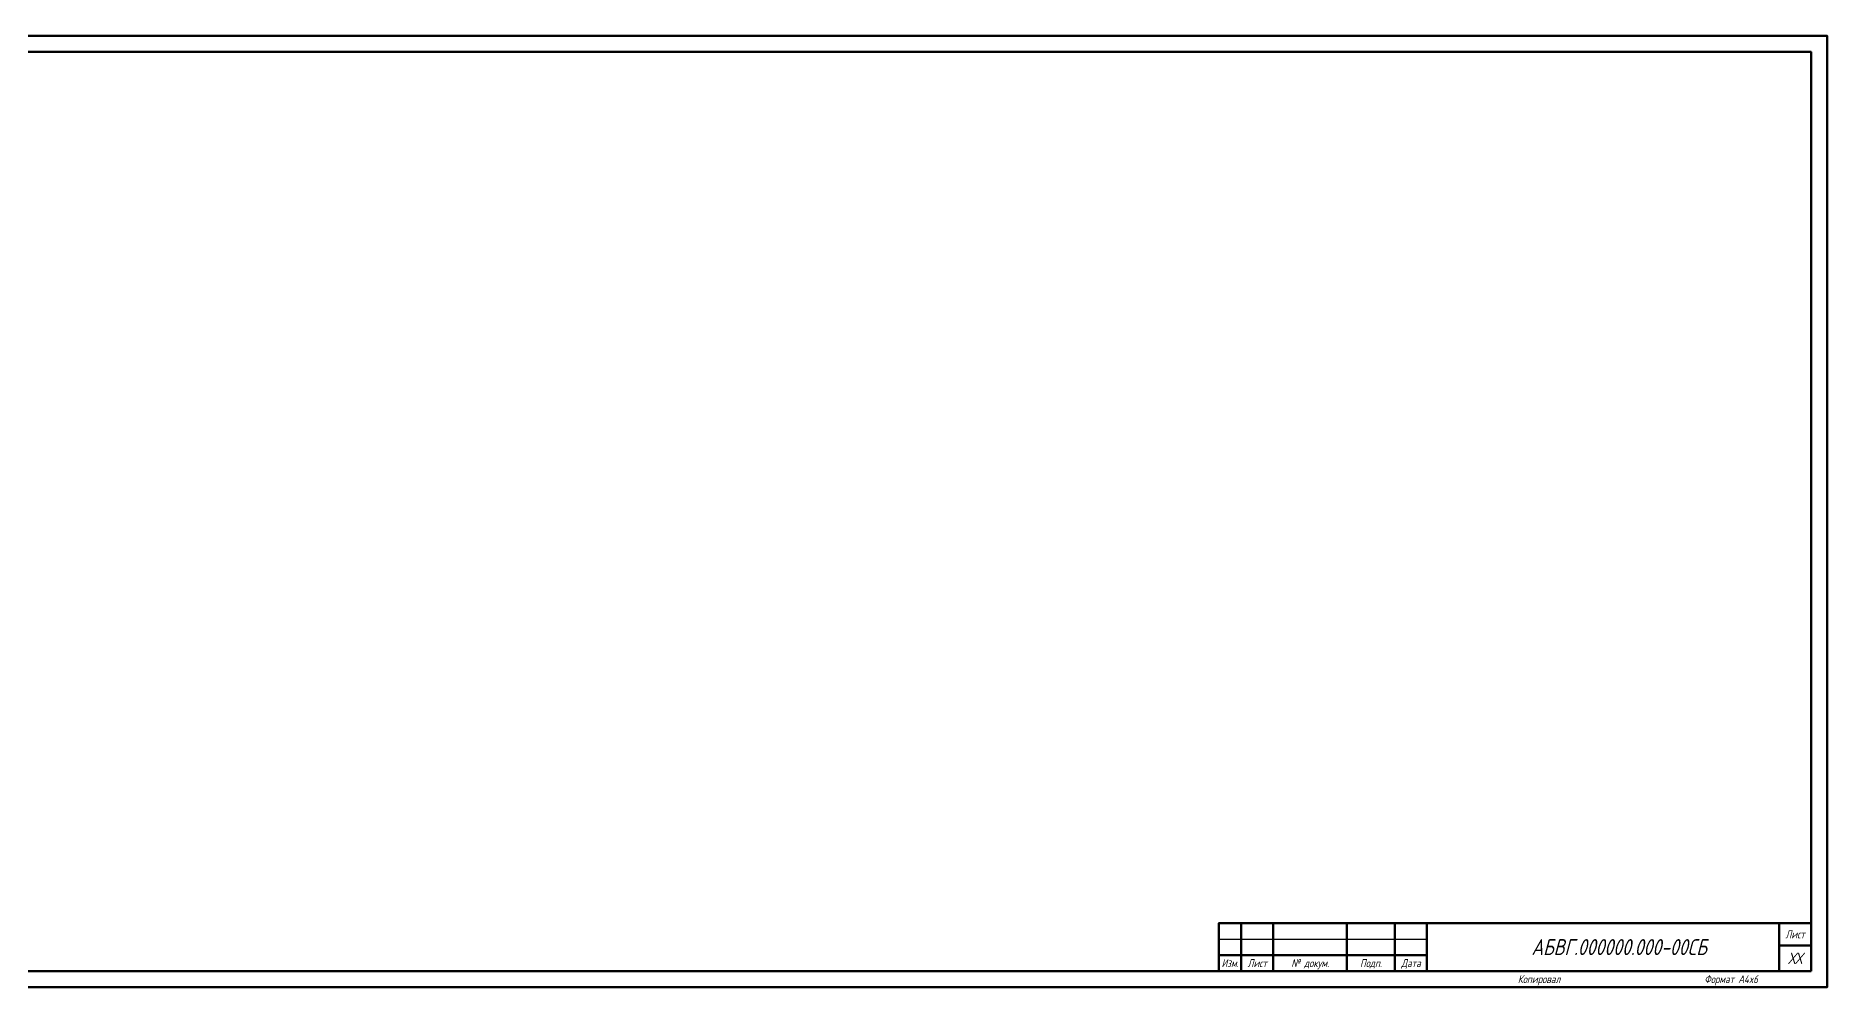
# Model space of a CAD drawing. Header units: inches. Extents: x 0 to 5320, y -3514 to 0.
# Drawn here: x 1962 to 2522, y -2970 to -2673 of the extents above; entities that cross this region are included whole.
import ezdxf

# ---------------------------------------------------------------- set-up
doc = ezdxf.new("R2010")
doc.units = ezdxf.units.IN
doc.header["$MEASUREMENT"] = 0
doc.layers.get('Defpoints').update_dxf_attribs({"color": 30})
doc.styles.add('GOST_A_05.0', font='GOST_A.TTF', dxfattribs={"height": 5})
doc.styles.add('GOST_B_02.5', font='GOST_A.TTF', dxfattribs={"height": 2.5})
doc.styles.add('GOST_B_03.5', font='GOST_A.TTF', dxfattribs={"height": 3.5})

msp = doc.modelspace()

# ---------------------------------------------------------------- linework, layer by layer
at = {"lineweight": 50}
for p, q in [((2339, -2950), (2339, -2965)), ((2349, -2950), (2349, -2965)), ((2372, -2950), (2372, -2965)), ((2387, -2950), (2387, -2965)), ((2397, -2950), (2517, -2950)), ((2397, -2950), (2397, -2965)), ((2507, -2950), (2507, -2965)), ((2517, -2957), (2507, -2957)), ((2332, -2960), (2397, -2960)), ((2332, -2965), (2397, -2965)), ((2397, -2965), (2517, -2965))]:
    msp.add_line(p, q, dxfattribs=at)
at = {"lineweight": 25}
msp.add_line((2332, -2955), (2397, -2955), dxfattribs=at)
at = {"lineweight": 50}
for points in [[(2517, -2965), (1281, -2965), (1281, -2678), (2517, -2678)], [(2517, -2965), (2332, -2965), (2332, -2950), (2517, -2950)]]:
    msp.add_lwpolyline(points, close=True, dxfattribs=at)
at = {"layer": 'Defpoints', "lineweight": 50}
msp.add_lwpolyline([(1261, -2970), (2522, -2970), (2522, -2673), (1261, -2673)], close=True, dxfattribs=at)

# ---------------------------------------------------------------- texts
at = {"lineweight": 13, "char_height": 2.5, "style": 'GOST_B_02.5'}
for s, insert, width, attachment_point in [('{\\fGOST type A|b0|i1|c204|p34;Лист}', (2512, -2953.5), 10, 5), ('{\\fGOST type A|b0|i1|c204|p34;Изм.}', (2335.5, -2961.25), 7, 2), ('{\\fGOST type A|b0|i1|c204|p34;Лист}', (2344, -2961.25), 10, 2), ('{\\fGOST type A|b0|i1|c204|p34;№ докум.}', (2360.5, -2961.25), 23, 2), ('{\\fGOST type A|b0|i1|c204|p34;Подп.}', (2379.5, -2961.25), 15, 2), ('{\\fGOST type A|b0|i1|c204|p34;Дата}', (2392, -2961.25), 10, 2), ('{\\fGOST type A|b0|i1|c204|p34;Копировал}', (2432, -2966.25), 70, 2), ('{\\fGOST type A|b0|i1|c204|p34;Формат А4x6}', (2492, -2966.25), 50, 2)]:
    msp.add_mtext(s, dxfattribs=dict(at, insert=insert, width=width, attachment_point=attachment_point))
at = {"color": 1, "lineweight": 13, "attachment_point": 5}
for s, insert, char_height, width, style in [('{\\fGOST type A|b0|i1|c204|p34;АБВГ.000000.000-00СБ}', (2457, -2957.5), 5, 120, 'GOST_A_05.0'), ('{\\fGOST type A|b0|i1|c204|p34;ХХ}', (2512, -2961), 3.5, 10, 'GOST_B_03.5')]:
    msp.add_mtext(s, dxfattribs=dict(at, insert=insert, char_height=char_height, width=width, style=style))

doc.saveas('drawing.dxf')
